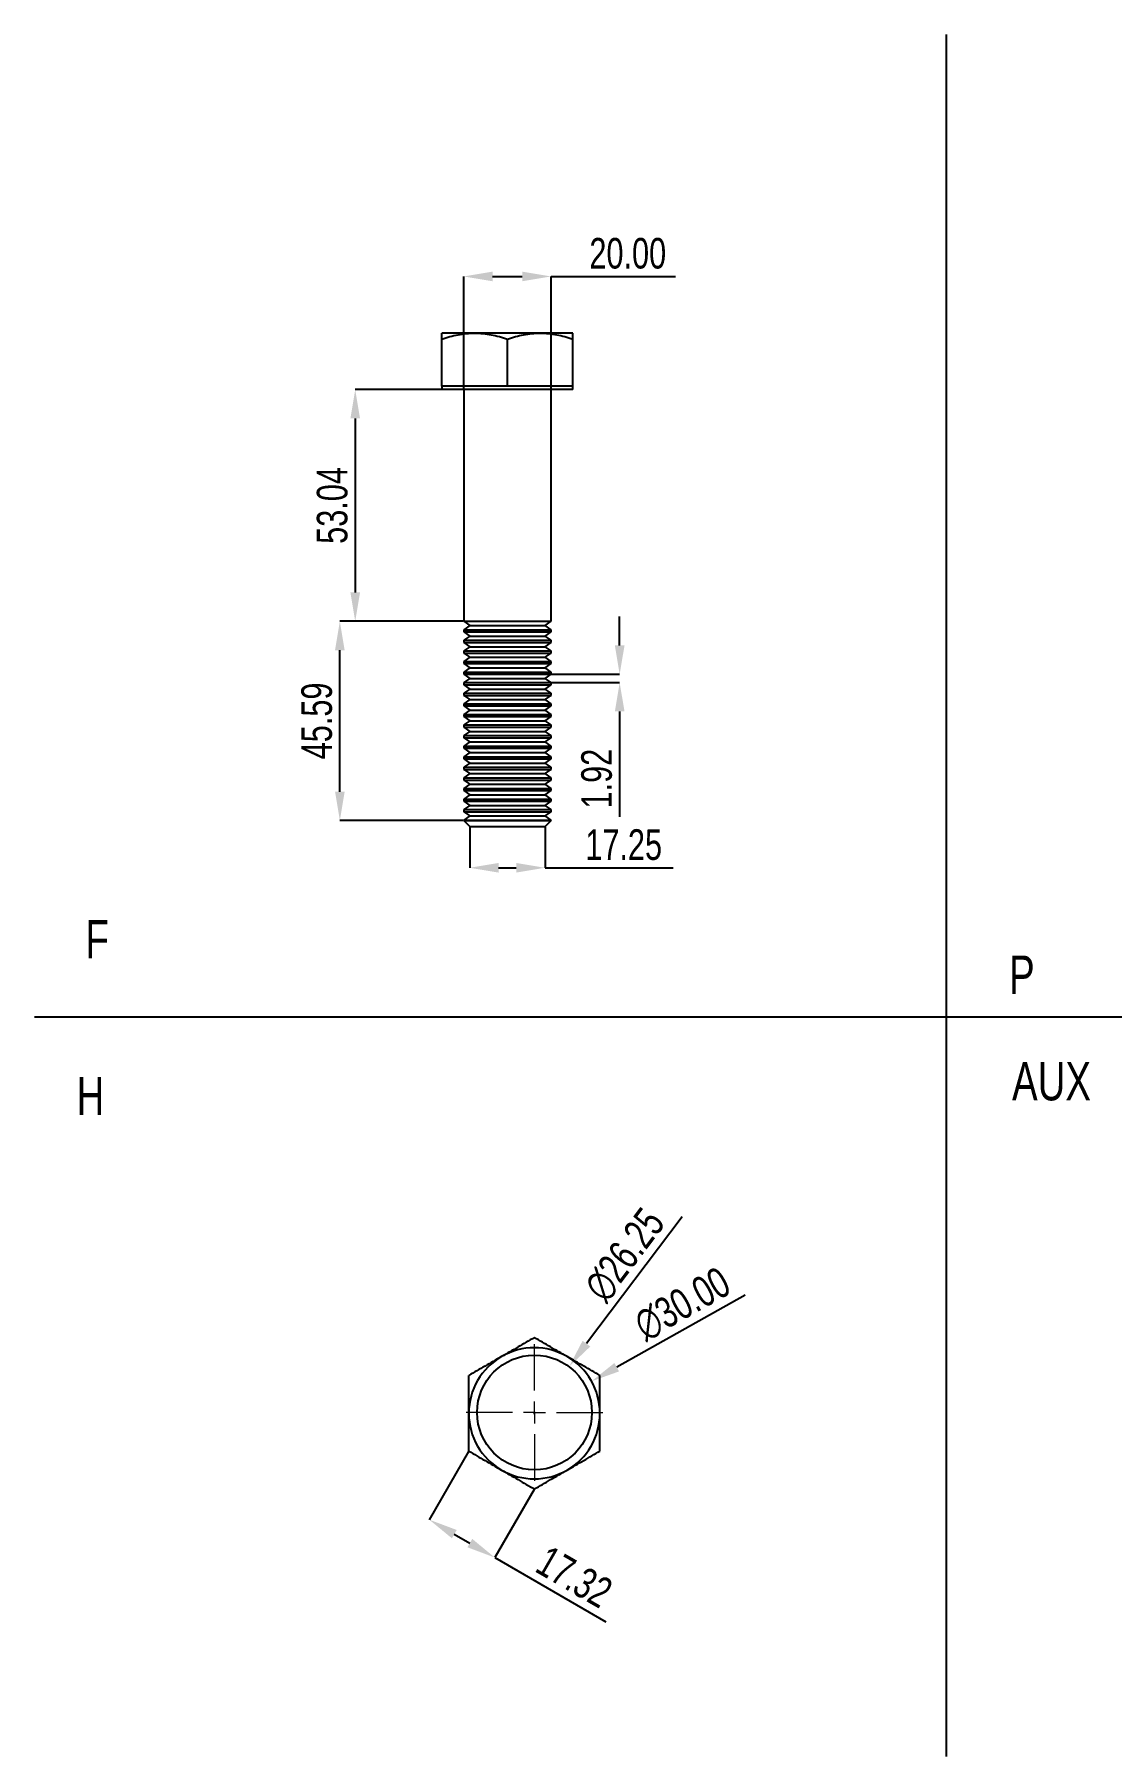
# Model space of a CAD drawing. Header units: millimetres. Extents: x 256 to 501, y 105 to 302.
# Drawn here: x 256.4 to 379.7, y 105.4 to 302.4 of the extents above; entities that cross this region are included whole.
import ezdxf

# ---------------------------------------------------------------- set-up
doc = ezdxf.new("R2010")
doc.units = ezdxf.units.MM
doc.header["$PDSIZE"] = -1
doc.styles.add('SLDTEXTSTYLE0', font='TXT', dxfattribs={"width": 0.75})
doc.dimstyles.new('SLDDIMSTYLE0', dxfattribs={"dimtxt": 3.5, "dimasz": 3.302, "dimexe": 0, "dimexo": 0.0625, "dimgap": 0.875, "dimtad": 1, "dimlfac": 2, "dimrnd": 1e-09, "dimzin": 4, "dimdsep": 46, "dimtxsty": 'SLDTEXTSTYLE0', "dimsah": 1, "dimcen": 0.09, "dimadec": 0, "dimazin": 1, "dimtfac": 1, "dimtofl": 0, "dimtmove": 0, "dimatfit": 3, "dimfxl": 1, "dimfrac": 2, "dimtolj": 1, "dimtzin": 12, "dimarcsym": 0})

# ---------------------------------------------------------------- blocks, each defined once
blk = doc.blocks.new('SW_CENTERMARKSYMBOL_0')
at = {"color": 0, "linetype": 'Continuous', "lineweight": 18}
for p, q in [((0, 2.5), (0, 7.8125)), ((-2.5, 0), (-7.8125, 0)), ((0, 0), (-1.25, 0)), ((0, 0), (0, 1.25)), ((0, 0), (0, -1.25)), ((0, 0), (1.25, 0)), ((2.5, 0), (7.8125, 0)), ((0, -2.5), (0, -7.8125))]:
    blk.add_line(p, q, dxfattribs=at)
blk = doc.blocks.new('*D13')
at = {"color": 0, "lineweight": -2, "transparency": 16777216}
for p, q in [((306.1, 140.26), (301.6, 132.48)), ((313.6, 135.93), (309.1, 128.15)), ((304.46, 130.83), (306.24, 129.8)), ((309.1, 128.15), (321.81, 120.81))]:
    blk.add_line(p, q, dxfattribs=at)
at = {"color": 0, "transparency": 16777216}
for points in [[(304.74, 131.3), (304.19, 130.35), (301.6, 132.48)], [(306.52, 130.28), (305.97, 129.32), (309.1, 128.15)]]:
    blk.add_solid(points, dxfattribs=at)
at = {"layer": 'Defpoints', "color": 0, "transparency": 16777216}
for p in [(306.13, 140.32), (313.63, 135.99), (309.1, 128.15)]:
    blk.add_point(p, dxfattribs=at)
at = {"color": 0, "transparency": 16777216, "insert": (318.2, 125.93), "char_height": 3.5, "attachment_point": 5, "rotation": 330, "style": 'SLDTEXTSTYLE0'}
blk.add_mtext('\\A1;17.32', dxfattribs=at)
blk = doc.blocks.new('*D19')
at = {"color": 0, "lineweight": -2, "transparency": 16777216}
for p, q in [((330.53, 167.13), (319.59, 152.62)), ((313.56, 144.74), (313.74, 144.74)), ((313.65, 144.65), (313.65, 144.83))]:
    blk.add_line(p, q, dxfattribs=at)
at = {"color": 0, "transparency": 16777216}
blk.add_solid([(319.15, 152.95), (320.03, 152.29), (317.6, 149.98)], dxfattribs=at)
at = {"layer": 'Defpoints', "color": 0, "transparency": 16777216}
for p in [(317.6, 149.98), (309.69, 139.5)]:
    blk.add_point(p, dxfattribs=at)
at = {"color": 0, "transparency": 16777216, "insert": (323.96, 162.77), "char_height": 3.5, "attachment_point": 5, "rotation": 52.9729, "style": 'SLDTEXTSTYLE0'}
blk.add_mtext('\\A1;∅26.25', dxfattribs=at)
blk = doc.blocks.new('*D20')
at = {"color": 0, "lineweight": -2, "transparency": 16777216}
for p, q in [((337.77, 158.16), (323.05, 149.92)), ((313.54, 144.65), (313.72, 144.65)), ((313.63, 144.56), (313.63, 144.74))]:
    blk.add_line(p, q, dxfattribs=at)
at = {"color": 0, "transparency": 16777216}
blk.add_solid([(322.79, 150.4), (323.32, 149.44), (320.17, 148.31)], dxfattribs=at)
at = {"layer": 'Defpoints', "color": 0, "transparency": 16777216}
for p in [(320.17, 148.31), (307.08, 140.98)]:
    blk.add_point(p, dxfattribs=at)
at = {"color": 0, "transparency": 16777216, "insert": (330.57, 157.14), "char_height": 3.5, "attachment_point": 5, "rotation": 29.243, "style": 'SLDTEXTSTYLE0'}
blk.add_mtext('\\A1;∅30.00', dxfattribs=at)
blk = doc.blocks.new('*D21')
at = {"color": 0, "lineweight": -2, "transparency": 16777216}
for p, q in [((305.54, 261.84), (305.54, 274.71)), ((308.85, 274.71), (312.24, 274.71)), ((315.54, 261.84), (315.54, 274.71)), ((315.54, 274.71), (329.78, 274.71))]:
    blk.add_line(p, q, dxfattribs=at)
at = {"color": 0, "transparency": 16777216}
for points in [[(308.85, 275.26), (308.85, 274.16), (305.54, 274.71)], [(312.24, 275.26), (312.24, 274.16), (315.54, 274.71)]]:
    blk.add_solid(points, dxfattribs=at)
at = {"layer": 'Defpoints', "color": 0, "transparency": 16777216}
for p in [(315.54, 274.71), (305.54, 261.77), (315.54, 261.77)]:
    blk.add_point(p, dxfattribs=at)
at = {"color": 0, "transparency": 16777216, "insert": (324.32, 277.34), "char_height": 3.5, "attachment_point": 5, "style": 'SLDTEXTSTYLE0'}
blk.add_mtext('\\A1;20.00', dxfattribs=at)
blk = doc.blocks.new('*D22')
at = {"color": 0, "lineweight": -2, "transparency": 16777216}
for p, q in [((305.48, 261.77), (293.13, 261.77)), ((293.13, 258.47), (293.13, 238.56)), ((305.48, 235.26), (293.13, 235.26))]:
    blk.add_line(p, q, dxfattribs=at)
at = {"color": 0, "transparency": 16777216}
for points in [[(292.58, 258.47), (293.68, 258.47), (293.13, 261.77)], [(292.58, 238.56), (293.68, 238.56), (293.13, 235.26)]]:
    blk.add_solid(points, dxfattribs=at)
at = {"layer": 'Defpoints', "color": 0, "transparency": 16777216}
for p in [(305.54, 261.77), (293.13, 235.26), (305.54, 235.26)]:
    blk.add_point(p, dxfattribs=at)
at = {"color": 0, "transparency": 16777216, "insert": (290.51, 248.51), "char_height": 3.5, "attachment_point": 5, "rotation": 90, "style": 'SLDTEXTSTYLE0'}
blk.add_mtext('\\A1;53.04', dxfattribs=at)
blk = doc.blocks.new('*D23')
at = {"color": 0, "lineweight": -2, "transparency": 16777216}
for p, q in [((305.48, 235.26), (291.37, 235.26)), ((291.37, 215.76), (291.37, 231.95)), ((305.48, 212.46), (291.37, 212.46))]:
    blk.add_line(p, q, dxfattribs=at)
at = {"color": 0, "transparency": 16777216}
for points in [[(290.82, 231.95), (291.92, 231.95), (291.37, 235.26)], [(290.82, 215.76), (291.92, 215.76), (291.37, 212.46)]]:
    blk.add_solid(points, dxfattribs=at)
at = {"layer": 'Defpoints', "color": 0, "transparency": 16777216}
for p in [(291.37, 235.26), (305.54, 235.26), (305.54, 212.46)]:
    blk.add_point(p, dxfattribs=at)
at = {"color": 0, "transparency": 16777216, "insert": (288.74, 223.86), "char_height": 3.5, "attachment_point": 5, "rotation": 90, "style": 'SLDTEXTSTYLE0'}
blk.add_mtext('\\A1;45.59', dxfattribs=at)
blk = doc.blocks.new('*D24')
at = {"color": 0, "lineweight": -2, "transparency": 16777216}
for p, q in [((323.39, 232.5), (323.39, 235.81)), ((315.61, 229.2), (323.39, 229.2)), ((315.61, 228.24), (323.39, 228.24)), ((323.39, 224.94), (323.39, 212.89))]:
    blk.add_line(p, q, dxfattribs=at)
at = {"color": 0, "transparency": 16777216}
for points in [[(322.84, 232.5), (323.95, 232.5), (323.39, 229.2)], [(322.84, 224.94), (323.95, 224.94), (323.39, 228.24)]]:
    blk.add_solid(points, dxfattribs=at)
at = {"layer": 'Defpoints', "color": 0, "transparency": 16777216}
for p in [(315.54, 229.2), (315.54, 228.24), (323.39, 228.24)]:
    blk.add_point(p, dxfattribs=at)
at = {"color": 0, "transparency": 16777216, "insert": (320.77, 217.26), "char_height": 3.5, "attachment_point": 5, "rotation": 90, "style": 'SLDTEXTSTYLE0'}
blk.add_mtext('\\A1;1.92', dxfattribs=at)
blk = doc.blocks.new('*D25')
at = {"color": 0, "lineweight": -2, "transparency": 16777216}
for p, q in [((306.23, 211.71), (306.23, 207.06)), ((314.86, 211.71), (314.86, 207.06)), ((309.53, 207.06), (311.56, 207.06)), ((314.86, 207.06), (329.53, 207.06))]:
    blk.add_line(p, q, dxfattribs=at)
at = {"color": 0, "transparency": 16777216}
for points in [[(309.53, 207.61), (309.53, 206.51), (306.23, 207.06)], [(311.56, 207.61), (311.56, 206.51), (314.86, 207.06)]]:
    blk.add_solid(points, dxfattribs=at)
at = {"layer": 'Defpoints', "color": 0, "transparency": 16777216}
for p in [(306.23, 211.77), (314.86, 211.77), (314.86, 207.06)]:
    blk.add_point(p, dxfattribs=at)
at = {"color": 0, "transparency": 16777216, "insert": (323.85, 209.69), "char_height": 3.5, "attachment_point": 5, "style": 'SLDTEXTSTYLE0'}
blk.add_mtext('\\A1;17.25', dxfattribs=at)

msp = doc.modelspace()

# ---------------------------------------------------------------- linework, layer by layer
for p, q in [((360.7679, 302.396), (360.7679, 105.3792)), ((256.4193, 190.0084), (479.0071, 190.0084))]:
    msp.add_line(p, q)
at = {"color": 7, "linetype": 'Continuous', "lineweight": 25}
for p, q in [((306.7944, 268.214), (303.0444, 268.214)), ((314.2944, 268.214), (306.7944, 268.214)), ((318.0444, 268.214), (314.2944, 268.214)), ((303.0444, 262.174), (303.0444, 267.5441)), ((310.5444, 262.174), (310.5444, 267.5441)), ((318.0444, 262.174), (318.0444, 267.5441)), ((303.0444, 262.174), (303.0444, 261.774)), ((306.7944, 262.174), (303.0444, 262.174)), ((310.5444, 262.174), (306.7944, 262.174)), ((314.2944, 262.174), (310.5444, 262.174)), ((318.0444, 262.174), (314.2944, 262.174)), ((318.0444, 261.774), (318.0444, 262.174)), ((318.0444, 261.774), (303.0444, 261.774)), ((305.5444, 261.774), (305.5444, 235.255)), ((315.5444, 235.255), (315.5444, 261.774)), ((305.5444, 235.255), (306.2314, 234.774)), ((305.5444, 235.255), (310.5444, 235.255)), ((306.2314, 234.774), (305.5444, 234.2929)), ((306.2314, 234.774), (310.5444, 234.774)), ((310.5444, 235.255), (315.5444, 235.255)), ((310.5444, 234.774), (314.8574, 234.774)), ((314.8574, 234.774), (315.5444, 235.255)), ((315.5444, 234.2929), (314.8574, 234.774)), ((305.5444, 234.2929), (305.5444, 234.0445)), ((305.5444, 234.2929), (310.5444, 234.2929)), ((305.5444, 234.0445), (306.2314, 233.5635)), ((305.5444, 234.0445), (310.5444, 234.0445)), ((306.2314, 233.5635), (305.5444, 233.0824)), ((305.5444, 233.0824), (305.5444, 232.834)), ((305.5444, 233.0824), (310.5444, 233.0824)), ((305.5444, 232.834), (306.2314, 232.3529)), ((305.5444, 232.834), (310.5444, 232.834)), ((306.2314, 233.5635), (310.5444, 233.5635)), ((310.5444, 234.2929), (315.5444, 234.2929)), ((310.5444, 234.0445), (315.5444, 234.0445)), ((310.5444, 233.5635), (314.8574, 233.5635)), ((310.5444, 233.0824), (315.5444, 233.0824)), ((310.5444, 232.834), (315.5444, 232.834)), ((314.8574, 233.5635), (315.5444, 234.0445)), ((315.5444, 233.0824), (314.8574, 233.5635)), ((314.8574, 232.3529), (315.5444, 232.834)), ((315.5444, 234.0445), (315.5444, 234.2929)), ((315.5444, 232.834), (315.5444, 233.0824)), ((306.2314, 232.3529), (305.5444, 231.8719)), ((305.5444, 231.8719), (305.5444, 231.6235)), ((305.5444, 231.8719), (310.5444, 231.8719)), ((305.5444, 231.6235), (306.2314, 231.1424)), ((305.5444, 231.6235), (310.5444, 231.6235)), ((306.2314, 231.1424), (305.5444, 230.6614)), ((305.5444, 230.6614), (305.5444, 230.4129)), ((305.5444, 230.6614), (310.5444, 230.6614)), ((306.2314, 232.3529), (310.5444, 232.3529)), ((306.2314, 231.1424), (310.5444, 231.1424)), ((310.5444, 232.3529), (314.8574, 232.3529)), ((310.5444, 231.8719), (315.5444, 231.8719)), ((310.5444, 231.6235), (315.5444, 231.6235)), ((310.5444, 231.1424), (314.8574, 231.1424)), ((310.5444, 230.6614), (315.5444, 230.6614)), ((315.5444, 231.8719), (314.8574, 232.3529)), ((314.8574, 231.1424), (315.5444, 231.6235)), ((315.5444, 230.6614), (314.8574, 231.1424)), ((315.5444, 231.6235), (315.5444, 231.8719)), ((315.5444, 230.4129), (315.5444, 230.6614)), ((305.5444, 230.4129), (306.2314, 229.9319)), ((305.5444, 230.4129), (310.5444, 230.4129)), ((306.2314, 229.9319), (305.5444, 229.4508)), ((305.5444, 229.4508), (305.5444, 229.2024)), ((305.5444, 229.4508), (310.5444, 229.4508)), ((305.5444, 229.2024), (306.2314, 228.7214)), ((305.5444, 229.2024), (310.5444, 229.2024)), ((306.2314, 228.7214), (305.5444, 228.2403)), ((306.2314, 229.9319), (310.5444, 229.9319)), ((306.2314, 228.7214), (310.5444, 228.7214)), ((310.5444, 230.4129), (315.5444, 230.4129)), ((310.5444, 229.9319), (314.8574, 229.9319)), ((310.5444, 229.4508), (315.5444, 229.4508)), ((310.5444, 229.2024), (315.5444, 229.2024)), ((310.5444, 228.7214), (314.8574, 228.7214)), ((314.8574, 229.9319), (315.5444, 230.4129)), ((315.5444, 229.4508), (314.8574, 229.9319)), ((314.8574, 228.7214), (315.5444, 229.2024)), ((315.5444, 228.2403), (314.8574, 228.7214)), ((315.5444, 229.2024), (315.5444, 229.4508)), ((305.5444, 228.2403), (305.5444, 227.9919)), ((305.5444, 228.2403), (310.5444, 228.2403)), ((305.5444, 227.9919), (306.2314, 227.5108)), ((305.5444, 227.9919), (310.5444, 227.9919)), ((306.2314, 227.5108), (305.5444, 227.0298)), ((305.5444, 227.0298), (305.5444, 226.7813)), ((305.5444, 227.0298), (310.5444, 227.0298)), ((305.5444, 226.7813), (306.2314, 226.3003)), ((305.5444, 226.7813), (310.5444, 226.7813)), ((306.2314, 227.5108), (310.5444, 227.5108)), ((310.5444, 228.2403), (315.5444, 228.2403)), ((310.5444, 227.9919), (315.5444, 227.9919)), ((310.5444, 227.5108), (314.8574, 227.5108)), ((310.5444, 227.0298), (315.5444, 227.0298)), ((310.5444, 226.7813), (315.5444, 226.7813)), ((314.8574, 227.5108), (315.5444, 227.9919)), ((315.5444, 227.0298), (314.8574, 227.5108)), ((314.8574, 226.3003), (315.5444, 226.7813)), ((315.5444, 227.9919), (315.5444, 228.2403)), ((315.5444, 226.7813), (315.5444, 227.0298)), ((306.2314, 226.3003), (305.5444, 225.8193)), ((305.5444, 225.8193), (305.5444, 225.5708)), ((305.5444, 225.8193), (310.5444, 225.8193)), ((305.5444, 225.5708), (306.2314, 225.0898)), ((305.5444, 225.5708), (310.5444, 225.5708)), ((306.2314, 225.0898), (305.5444, 224.6087)), ((305.5444, 224.6087), (305.5444, 224.3603)), ((305.5444, 224.6087), (310.5444, 224.6087)), ((306.2314, 226.3003), (310.5444, 226.3003)), ((306.2314, 225.0898), (310.5444, 225.0898)), ((310.5444, 226.3003), (314.8574, 226.3003)), ((310.5444, 225.8193), (315.5444, 225.8193)), ((310.5444, 225.5708), (315.5444, 225.5708)), ((310.5444, 225.0898), (314.8574, 225.0898)), ((310.5444, 224.6087), (315.5444, 224.6087)), ((315.5444, 225.8193), (314.8574, 226.3003)), ((314.8574, 225.0898), (315.5444, 225.5708)), ((315.5444, 224.6087), (314.8574, 225.0898)), ((315.5444, 225.5708), (315.5444, 225.8193)), ((315.5444, 224.3603), (315.5444, 224.6087)), ((305.5444, 224.3603), (306.2314, 223.8793)), ((305.5444, 224.3603), (310.5444, 224.3603)), ((306.2314, 223.8793), (305.5444, 223.3982)), ((305.5444, 223.3982), (305.5444, 223.1498)), ((305.5444, 223.3982), (310.5444, 223.3982)), ((305.5444, 223.1498), (306.2314, 222.6687)), ((305.5444, 223.1498), (310.5444, 223.1498)), ((306.2314, 222.6687), (305.5444, 222.1877)), ((306.2314, 223.8793), (310.5444, 223.8793)), ((306.2314, 222.6687), (310.5444, 222.6687)), ((310.5444, 224.3603), (315.5444, 224.3603)), ((310.5444, 223.8793), (314.8574, 223.8793)), ((310.5444, 223.3982), (315.5444, 223.3982)), ((310.5444, 223.1498), (315.5444, 223.1498)), ((310.5444, 222.6687), (314.8574, 222.6687)), ((314.8574, 223.8793), (315.5444, 224.3603)), ((315.5444, 223.3982), (314.8574, 223.8793)), ((314.8574, 222.6687), (315.5444, 223.1498)), ((315.5444, 222.1877), (314.8574, 222.6687)), ((315.5444, 223.1498), (315.5444, 223.3982)), ((305.5444, 222.1877), (305.5444, 221.9392)), ((305.5444, 222.1877), (310.5444, 222.1877)), ((305.5444, 221.9392), (306.2314, 221.4582)), ((305.5444, 221.9392), (310.5444, 221.9392)), ((306.2314, 221.4582), (305.5444, 220.9772)), ((305.5444, 220.9772), (305.5444, 220.7287)), ((305.5444, 220.9772), (310.5444, 220.9772)), ((305.5444, 220.7287), (306.2314, 220.2477)), ((305.5444, 220.7287), (310.5444, 220.7287)), ((306.2314, 221.4582), (310.5444, 221.4582)), ((310.5444, 222.1877), (315.5444, 222.1877)), ((310.5444, 221.9392), (315.5444, 221.9392)), ((310.5444, 221.4582), (314.8574, 221.4582)), ((310.5444, 220.9772), (315.5444, 220.9772)), ((310.5444, 220.7287), (315.5444, 220.7287)), ((314.8574, 221.4582), (315.5444, 221.9392)), ((315.5444, 220.9772), (314.8574, 221.4582)), ((314.8574, 220.2477), (315.5444, 220.7287)), ((315.5444, 221.9392), (315.5444, 222.1877)), ((315.5444, 220.7287), (315.5444, 220.9772)), ((306.2314, 220.2477), (305.5444, 219.7666)), ((305.5444, 219.7666), (305.5444, 219.5182)), ((305.5444, 219.7666), (310.5444, 219.7666)), ((305.5444, 219.5182), (306.2314, 219.0371)), ((305.5444, 219.5182), (310.5444, 219.5182)), ((306.2314, 219.0371), (305.5444, 218.5561)), ((306.2314, 220.2477), (310.5444, 220.2477)), ((306.2314, 219.0371), (310.5444, 219.0371)), ((310.5444, 220.2477), (314.8574, 220.2477)), ((310.5444, 219.7666), (315.5444, 219.7666)), ((310.5444, 219.5182), (315.5444, 219.5182)), ((310.5444, 219.0371), (314.8574, 219.0371)), ((315.5444, 219.7666), (314.8574, 220.2477)), ((314.8574, 219.0371), (315.5444, 219.5182)), ((315.5444, 218.5561), (314.8574, 219.0371)), ((315.5444, 219.5182), (315.5444, 219.7666)), ((305.5444, 218.5561), (305.5444, 218.3077)), ((305.5444, 218.5561), (310.5444, 218.5561)), ((305.5444, 218.3077), (306.2314, 217.8266)), ((305.5444, 218.3077), (310.5444, 218.3077)), ((306.2314, 217.8266), (305.5444, 217.3456)), ((305.5444, 217.3456), (305.5444, 217.0971)), ((305.5444, 217.3456), (310.5444, 217.3456)), ((305.5444, 217.0971), (306.2314, 216.6161)), ((305.5444, 217.0971), (310.5444, 217.0971)), ((306.2314, 217.8266), (310.5444, 217.8266)), ((310.5444, 218.5561), (315.5444, 218.5561)), ((310.5444, 218.3077), (315.5444, 218.3077)), ((310.5444, 217.8266), (314.8574, 217.8266)), ((310.5444, 217.3456), (315.5444, 217.3456)), ((310.5444, 217.0971), (315.5444, 217.0971)), ((314.8574, 217.8266), (315.5444, 218.3077)), ((315.5444, 217.3456), (314.8574, 217.8266)), ((314.8574, 216.6161), (315.5444, 217.0971)), ((315.5444, 218.3077), (315.5444, 218.5561)), ((315.5444, 217.0971), (315.5444, 217.3456)), ((306.2314, 216.6161), (305.5444, 216.1351)), ((305.5444, 216.1351), (305.5444, 215.8866)), ((305.5444, 216.1351), (310.5444, 216.1351)), ((305.5444, 215.8866), (306.2314, 215.4056)), ((305.5444, 215.8866), (310.5444, 215.8866)), ((306.2314, 215.4056), (305.5444, 214.9245)), ((305.5444, 214.9245), (305.5444, 214.6761)), ((305.5444, 214.9245), (310.5444, 214.9245)), ((306.2314, 216.6161), (310.5444, 216.6161)), ((306.2314, 215.4056), (310.5444, 215.4056)), ((310.5444, 216.6161), (314.8574, 216.6161)), ((310.5444, 216.1351), (315.5444, 216.1351)), ((310.5444, 215.8866), (315.5444, 215.8866)), ((310.5444, 215.4056), (314.8574, 215.4056)), ((310.5444, 214.9245), (315.5444, 214.9245)), ((315.5444, 216.1351), (314.8574, 216.6161)), ((314.8574, 215.4056), (315.5444, 215.8866)), ((315.5444, 214.9245), (314.8574, 215.4056)), ((315.5444, 215.8866), (315.5444, 216.1351)), ((315.5444, 214.6761), (315.5444, 214.9245)), ((305.5444, 214.6761), (306.2314, 214.195)), ((305.5444, 214.6761), (310.5444, 214.6761)), ((306.2314, 214.195), (305.5444, 213.714)), ((305.5444, 213.714), (305.5444, 213.4656)), ((305.5444, 213.714), (310.5444, 213.714)), ((305.5444, 213.4656), (306.2314, 212.9845)), ((305.5444, 213.4656), (310.5444, 213.4656)), ((306.2314, 212.9845), (305.5444, 212.5035)), ((306.2314, 214.195), (310.5444, 214.195)), ((306.2314, 212.9845), (310.5444, 212.9845)), ((310.5444, 214.6761), (315.5444, 214.6761)), ((310.5444, 214.195), (314.8574, 214.195)), ((310.5444, 213.714), (315.5444, 213.714)), ((310.5444, 213.4656), (315.5444, 213.4656)), ((310.5444, 212.9845), (314.8574, 212.9845)), ((314.8574, 214.195), (315.5444, 214.6761)), ((315.5444, 213.714), (314.8574, 214.195)), ((314.8574, 212.9845), (315.5444, 213.4656)), ((315.5444, 212.5035), (314.8574, 212.9845)), ((315.5444, 213.4656), (315.5444, 213.714)), ((305.5444, 212.5035), (305.5444, 212.461)), ((305.5444, 212.5035), (310.5444, 212.5035)), ((305.5444, 212.461), (306.2314, 211.774)), ((305.5444, 212.461), (315.5444, 212.461)), ((306.2314, 211.774), (314.8574, 211.774)), ((310.5444, 212.5035), (315.5444, 212.5035)), ((314.8574, 211.774), (315.5444, 212.461)), ((315.5444, 212.461), (315.5444, 212.5035))]:
    msp.add_line(p, q, dxfattribs=at)
msp.add_circle((313.6456, 144.7433), 6.5625, dxfattribs=at)
for start, end in [(60, 120), (120, 180), (0, 60), (180, 240), (300, 0), (240, 300)]:
    msp.add_arc((313.629, 144.6472), 7.5, start, end, dxfattribs=at)
for points, knots in [([(303.0444, 267.5441), (303.6579, 267.7486), (304.2758, 267.9171), (305.5246, 268.1501), (306.1555, 268.214), (306.7944, 268.214)], [0, 0, 0, 0, 0.5, 0.5, 1, 1, 1, 1]), ([(303.0444, 267.5441), (303.0444, 267.7476), (303.0444, 267.918), (303.0444, 268.151), (303.0444, 268.214), (303.0444, 268.214)], [0, 0, 0, 0, 0.5, 0.5, 1, 1, 1, 1]), ([(306.7944, 268.214), (307.1127, 268.214), (307.4324, 268.1982), (308.0647, 268.1369), (308.3788, 268.0915), (309.3155, 267.9165), (309.9325, 267.7481), (310.5444, 267.5441)], [0, 0, 0, 0, 0.25, 0.25, 0.5, 0.5, 1, 1, 1, 1]), ([(310.5444, 267.5441), (311.1579, 267.7486), (311.7758, 267.9171), (313.0246, 268.1501), (313.6555, 268.214), (314.2944, 268.214)], [0, 0, 0, 0, 0.5, 0.5, 1, 1, 1, 1]), ([(314.2944, 268.214), (314.6127, 268.214), (314.9324, 268.1982), (315.5647, 268.1369), (315.8788, 268.0915), (316.8155, 267.9165), (317.4325, 267.7481), (318.0444, 267.5441)], [0, 0, 0, 0, 0.25, 0.25, 0.5, 0.5, 1, 1, 1, 1]), ([(318.0444, 267.5441), (318.0444, 267.7476), (318.0444, 267.918), (318.0444, 268.151), (318.0444, 268.214), (318.0444, 268.214)], [0, 0, 0, 0, 0.5, 0.5, 1, 1, 1, 1]), ([(313.629, 153.3074), (313.0155, 152.9532), (312.3976, 152.5965), (311.1488, 151.8755), (310.5179, 151.5112), (309.879, 151.1423)], [0, 0, 0, 0, 0.5, 0.5, 1, 1, 1, 1]), ([(317.379, 151.1423), (317.0607, 151.3261), (316.741, 151.5106), (316.1087, 151.8758), (315.7946, 152.0571), (314.8579, 152.5979), (314.2409, 152.9541), (313.629, 153.3074)], [0, 0, 0, 0, 0.25, 0.25, 0.5, 0.5, 1, 1, 1, 1]), ([(309.879, 151.1423), (309.5607, 150.9586), (309.241, 150.774), (308.6087, 150.4089), (308.2946, 150.2276), (307.3579, 149.6868), (306.7409, 149.3306), (306.129, 148.9773)], [0, 0, 0, 0, 0.25, 0.25, 0.5, 0.5, 1, 1, 1, 1]), ([(321.129, 148.9773), (320.5155, 149.3315), (319.8976, 149.6882), (318.6488, 150.4092), (318.0179, 150.7735), (317.379, 151.1423)], [0, 0, 0, 0, 0.5, 0.5, 1, 1, 1, 1]), ([(306.129, 144.6472), (306.129, 145.0136), (306.129, 145.3819), (306.129, 146.1191), (306.129, 146.4838), (306.129, 147.5677), (306.129, 148.277), (306.129, 148.9773)], [0, 0, 0, 0, 0.25, 0.25, 0.5, 0.5, 1, 1, 1, 1]), ([(321.129, 144.6472), (321.129, 145.0136), (321.129, 145.3819), (321.129, 146.1191), (321.129, 146.4838), (321.129, 147.5677), (321.129, 148.277), (321.129, 148.9773)], [0, 0, 0, 0, 0.25, 0.25, 0.5, 0.5, 1, 1, 1, 1]), ([(306.129, 140.317), (306.129, 141.0219), (306.129, 141.7429), (306.129, 143.1878), (306.129, 143.9148), (306.129, 144.6472)], [0, 0, 0, 0, 0.5, 0.5, 1, 1, 1, 1]), ([(321.129, 140.317), (321.129, 141.0219), (321.129, 141.7429), (321.129, 143.1878), (321.129, 143.9148), (321.129, 144.6472)], [0, 0, 0, 0, 0.5, 0.5, 1, 1, 1, 1]), ([(306.129, 140.317), (306.7424, 139.9628), (307.3604, 139.6061), (308.6091, 138.8851), (309.2401, 138.5208), (309.879, 138.152)], [0, 0, 0, 0, 0.5, 0.5, 1, 1, 1, 1]), ([(317.379, 138.152), (317.6972, 138.3357), (318.0169, 138.5203), (318.6493, 138.8854), (318.9634, 139.0667), (319.9, 139.6075), (320.517, 139.9637), (321.129, 140.317)], [0, 0, 0, 0, 0.25, 0.25, 0.5, 0.5, 1, 1, 1, 1]), ([(309.879, 138.152), (310.1972, 137.9682), (310.5169, 137.7837), (311.1493, 137.4185), (311.4634, 137.2372), (312.4, 136.6964), (313.017, 136.3402), (313.629, 135.9869)], [0, 0, 0, 0, 0.25, 0.25, 0.5, 0.5, 1, 1, 1, 1]), ([(313.629, 135.9869), (314.2424, 136.3411), (314.8604, 136.6978), (316.1091, 137.4188), (316.7401, 137.7831), (317.379, 138.152)], [0, 0, 0, 0, 0.5, 0.5, 1, 1, 1, 1])]:
    msp.add_open_spline(points, degree=3, knots=knots, dxfattribs=at)

# ---------------------------------------------------------------- block references
at = {"color": 7, "linetype": 'Continuous', "lineweight": 0}
msp.add_blockref('SW_CENTERMARKSYMBOL_0', (313.6456, 144.7433), dxfattribs=at)

# ---------------------------------------------------------------- texts
at = {"style": 'SLDTEXTSTYLE0', "width": 0.75}
for s, height, p in [('F', 4.3802, (262.2515, 196.6997)), ('P', 4.3802, (367.9553, 192.6375)), ('AUX', 4.38019, (368.2941, 180.4509)), ('H', 4.3802, (261.2351, 178.7583))]:
    msp.add_text(s, height=height, dxfattribs=at).set_placement(p)

# ---------------------------------------------------------------- dimensions: what is measured, and where the dimension line sits
for p1, p2, distance, picture, middle in [((305.5444, 261.774), (315.5444, 261.774), 12.9386, '*D21', (324.3152, 277.3376)), ((305.5444, 261.774), (305.5444, 235.255), -12.4141, '*D22', (290.5053, 248.5145)), ((305.5444, 212.461), (305.5444, 235.255), 14.1783, '*D23', (288.7412, 223.858)), ((315.5444, 229.2024), (315.5444, 228.2403), 7.8505, '*D24', (320.7699, 217.2613)), ((306.2314, 211.774), (314.8574, 211.774), -4.7098, '*D25', (323.8469, 209.6892)), ((306.129, 140.317), (313.629, 135.9869), -9.0511, '*D13', (318.2011, 125.927))]:
    dim = msp.add_aligned_dim(p1=p1, p2=p2, distance=distance, dimstyle='SLDDIMSTYLE0')
    dim.commit()
    dim.dimension.update_dxf_attribs({"geometry": picture, "text_midpoint": middle})
for p1, p2, picture, middle in [((309.6937, 139.5042), (317.5975, 149.9825), '*D19', (323.9575, 162.7733)), ((307.0848, 140.9833), (320.1731, 148.311), '*D20', (330.5702, 157.1404))]:
    dim = msp.add_diameter_dim_2p(p1=p1, p2=p2, dimstyle='SLDDIMSTYLE0')
    dim.commit()
    dim.dimension.update_dxf_attribs({"geometry": picture, "text_midpoint": middle})

doc.saveas('drawing.dxf')
